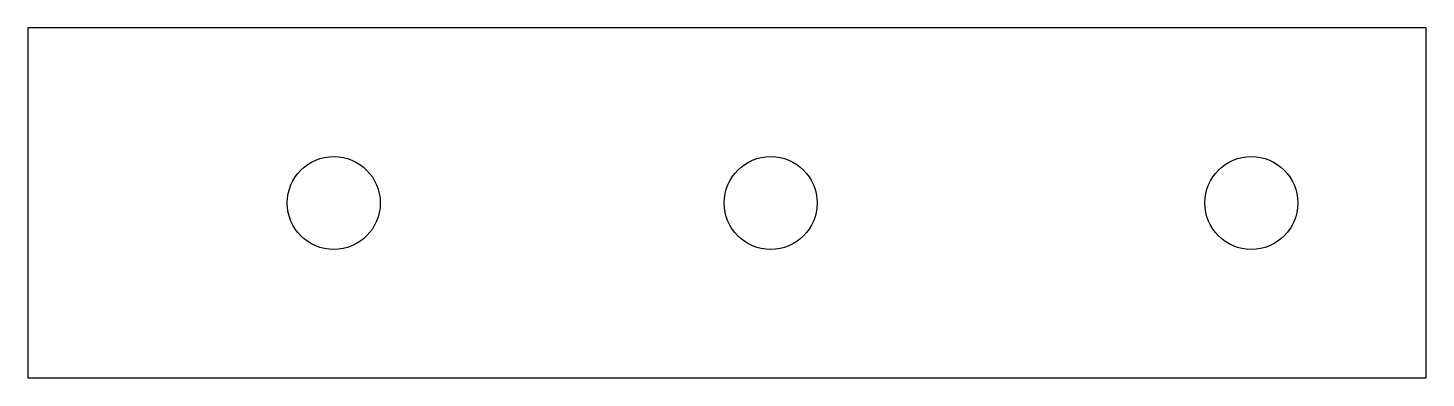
# Model space of a CAD drawing. Header units: inches. Extents: x 0 to 4, y 0 to 1.
import ezdxf

# ---------------------------------------------------------------- set-up
doc = ezdxf.new("R2010")
doc.units = ezdxf.units.IN
doc.header["$MEASUREMENT"] = 0

msp = doc.modelspace()

# ---------------------------------------------------------------- linework, layer by layer
msp.add_lwpolyline([(0, 1), (0, 0), (4, 0), (4, 1)], close=True)
for centre in [(0.875, 0.5), (2.125, 0.5), (3.5, 0.5)]:
    msp.add_circle(centre, 0.133)

doc.saveas('drawing.dxf')
